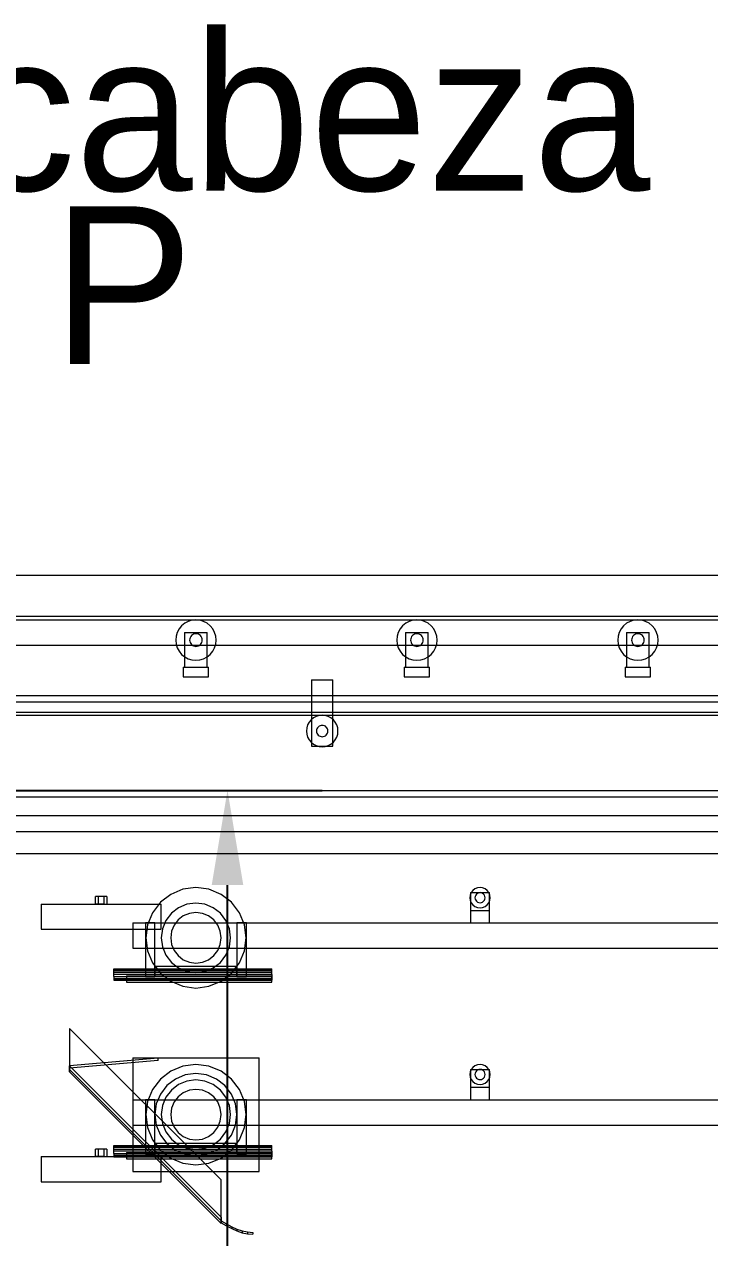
# Model space of a CAD drawing. Header units: millimetres. Extents: x -191664 to 191490, y -197311 to 10263.
# Drawn here: x 37895 to 38981, y 2292 to 4213 of the extents above; entities that cross this region are included whole.
import ezdxf

# ---------------------------------------------------------------- set-up
doc = ezdxf.new("R2010")
doc.units = ezdxf.units.MM
for name, color, linetype, lineweight in [('COTAS_O', 1, 'Continuous', 0), ('lateral_secador', 7, 'Continuous', 0), ('TEXTOS', 4, 'Continuous', 0)]:
    doc.layers.add(name, color=color, linetype=linetype, lineweight=lineweight)
doc.dimstyles.new('PLANTA_100', dxfattribs={"dimtxt": 250, "dimasz": 150, "dimexe": 150, "dimexo": 80, "dimgap": 100, "dimtad": 1, "dimtih": 1, "dimtoh": 1, "dimdec": 1, "dimdsep": 46, "dimcen": 0.09, "dimclrd": 1, "dimclre": 1, "dimclrt": 1, "dimadec": 0, "dimazin": 0, "dimtfac": 1, "dimtdec": 4, "dimtofl": 0, "dimtmove": 0, "dimatfit": 3, "dimfxl": 1, "dimtolj": 1, "dimtzin": 0, "dimarcsym": 0})

# ---------------------------------------------------------------- blocks, each defined once
blk = doc.blocks.new('*D20')
at = {"layer": 'COTAS_O', "color": 1, "lineweight": -2, "transparency": 16777216}
for p, q in [((37797.1, 3000), (38367.1, 3000)), ((38217.1, 150), (38217.1, 2850)), ((37797.1, 0), (38367.1, 0))]:
    blk.add_line(p, q, dxfattribs=at)
at = {"layer": 'COTAS_O', "color": 1, "transparency": 16777216}
for points in [[(38192.1, 2850), (38242.1, 2850), (38217.1, 3000)], [(38192.1, 150), (38242.1, 150), (38217.1, 0)]]:
    blk.add_solid(points, dxfattribs=at)
at = {"layer": 'Defpoints', "color": 0, "transparency": 16777216}
for p in [(37717.1, 3000), (38217.1, 3000), (37717.1, 0)]:
    blk.add_point(p, dxfattribs=at)

msp = doc.modelspace()

# ---------------------------------------------------------------- linework, layer by layer
at = {"layer": 'lateral_secador', "color": 253, "true_color": 0x97a8b0}
for p, q in [((37267.12, 3341), (40135, 3341)), ((37267.12, 3276), (40135, 3276))]:
    msp.add_line(p, q, dxfattribs=at)
at = {"layer": 'lateral_secador', "color": 139, "true_color": 0x345148}
for p, q in [((37217.12, 3276), (40185, 3276)), ((37217.12, 3270), (40185, 3270))]:
    msp.add_line(p, q, dxfattribs=at)
at = {"layer": 'lateral_secador', "color": 253, "true_color": 0xa8b4b9}
for p, q in [((38154.87, 3267.56), (38149.34, 3264.61)), ((38160.87, 3269.39), (38154.87, 3267.56)), ((38167.12, 3270), (38160.87, 3269.39)), ((38173.36, 3269.39), (38167.12, 3270)), ((38179.36, 3267.56), (38173.36, 3269.39)), ((38184.89, 3264.61), (38179.36, 3267.56)), ((38504.87, 3267.56), (38499.34, 3264.61)), ((38510.87, 3269.39), (38504.87, 3267.56)), ((38517.12, 3270), (38510.87, 3269.39)), ((38523.36, 3269.39), (38517.12, 3270)), ((38529.36, 3267.56), (38523.36, 3269.39)), ((38534.89, 3264.61), (38529.36, 3267.56)), ((38854.87, 3267.56), (38849.34, 3264.61)), ((38860.87, 3269.39), (38854.87, 3267.56)), ((38867.12, 3270), (38860.87, 3269.39)), ((38873.36, 3269.39), (38867.12, 3270)), ((38879.36, 3267.56), (38873.36, 3269.39)), ((38884.89, 3264.61), (38879.36, 3267.56)), ((38137.55, 3250.25), (38135.73, 3244.24)), ((38140.51, 3255.78), (38137.55, 3250.25)), ((38144.49, 3260.63), (38140.51, 3255.78)), ((38149.34, 3264.61), (38144.49, 3260.63)), ((38167.12, 3248), (38165.16, 3247.81)), ((38169.07, 3247.81), (38167.12, 3248)), ((38189.74, 3260.63), (38184.89, 3264.61)), ((38193.72, 3255.78), (38189.74, 3260.63)), ((38196.68, 3250.25), (38193.72, 3255.78)), ((38198.5, 3244.24), (38196.68, 3250.25)), ((38487.55, 3250.25), (38485.73, 3244.24)), ((38490.51, 3255.78), (38487.55, 3250.25)), ((38494.49, 3260.63), (38490.51, 3255.78)), ((38499.34, 3264.61), (38494.49, 3260.63)), ((38517.12, 3248), (38515.16, 3247.81)), ((38519.07, 3247.81), (38517.12, 3248)), ((38539.74, 3260.63), (38534.89, 3264.61)), ((38543.72, 3255.78), (38539.74, 3260.63)), ((38546.68, 3250.25), (38543.72, 3255.78)), ((38548.5, 3244.24), (38546.68, 3250.25)), ((38837.55, 3250.25), (38835.73, 3244.24)), ((38840.51, 3255.78), (38837.55, 3250.25)), ((38844.49, 3260.63), (38840.51, 3255.78)), ((38849.34, 3264.61), (38844.49, 3260.63)), ((38867.12, 3248), (38865.16, 3247.81)), ((38869.07, 3247.81), (38867.12, 3248)), ((38889.74, 3260.63), (38884.89, 3264.61)), ((38893.72, 3255.78), (38889.74, 3260.63)), ((38896.68, 3250.25), (38893.72, 3255.78)), ((38898.5, 3244.24), (38896.68, 3250.25)), ((38135.73, 3244.24), (38135.12, 3238)), ((38135.12, 3238), (38135.73, 3231.76)), ((38135.73, 3231.76), (38137.55, 3225.75)), ((38157.31, 3239.95), (38157.12, 3238)), ((38157.12, 3238), (38157.31, 3236.05)), ((38157.88, 3241.83), (38157.31, 3239.95)), ((38157.31, 3236.05), (38157.88, 3234.17)), ((38158.8, 3243.56), (38157.88, 3241.83)), ((38157.88, 3234.17), (38158.8, 3232.44)), ((38160.04, 3245.07), (38158.8, 3243.56)), ((38158.8, 3232.44), (38160.04, 3230.93)), ((38161.56, 3246.31), (38160.04, 3245.07)), ((38160.04, 3230.93), (38161.56, 3229.69)), ((38163.29, 3247.24), (38161.56, 3246.31)), ((38161.56, 3229.69), (38163.29, 3228.76)), ((38165.16, 3247.81), (38163.29, 3247.24)), ((38163.29, 3228.76), (38165.16, 3228.19)), ((38170.94, 3247.24), (38169.07, 3247.81)), ((38169.07, 3228.19), (38170.94, 3228.76)), ((38172.67, 3246.31), (38170.94, 3247.24)), ((38170.94, 3228.76), (38172.67, 3229.69)), ((38174.19, 3245.07), (38172.67, 3246.31)), ((38172.67, 3229.69), (38174.19, 3230.93)), ((38175.43, 3243.56), (38174.19, 3245.07)), ((38174.19, 3230.93), (38175.43, 3232.44)), ((38176.35, 3241.83), (38175.43, 3243.56)), ((38175.43, 3232.44), (38176.35, 3234.17)), ((38176.92, 3239.95), (38176.35, 3241.83)), ((38176.35, 3234.17), (38176.92, 3236.05)), ((38177.12, 3238), (38176.92, 3239.95)), ((38176.92, 3236.05), (38177.12, 3238)), ((38196.68, 3225.75), (38198.5, 3231.76)), ((38199.12, 3238), (38198.5, 3244.24)), ((38198.5, 3231.76), (38199.12, 3238)), ((38485.73, 3244.24), (38485.12, 3238)), ((38485.12, 3238), (38485.73, 3231.76)), ((38485.73, 3231.76), (38487.55, 3225.75)), ((38507.31, 3239.95), (38507.12, 3238)), ((38507.12, 3238), (38507.31, 3236.05)), ((38507.88, 3241.83), (38507.31, 3239.95)), ((38507.31, 3236.05), (38507.88, 3234.17)), ((38508.8, 3243.56), (38507.88, 3241.83)), ((38507.88, 3234.17), (38508.8, 3232.44)), ((38510.04, 3245.07), (38508.8, 3243.56)), ((38508.8, 3232.44), (38510.04, 3230.93)), ((38511.56, 3246.31), (38510.04, 3245.07)), ((38510.04, 3230.93), (38511.56, 3229.69)), ((38513.29, 3247.24), (38511.56, 3246.31)), ((38511.56, 3229.69), (38513.29, 3228.76)), ((38515.16, 3247.81), (38513.29, 3247.24)), ((38513.29, 3228.76), (38515.16, 3228.19)), ((38520.94, 3247.24), (38519.07, 3247.81)), ((38519.07, 3228.19), (38520.94, 3228.76)), ((38522.67, 3246.31), (38520.94, 3247.24)), ((38520.94, 3228.76), (38522.67, 3229.69)), ((38524.19, 3245.07), (38522.67, 3246.31)), ((38522.67, 3229.69), (38524.19, 3230.93)), ((38525.43, 3243.56), (38524.19, 3245.07)), ((38524.19, 3230.93), (38525.43, 3232.44)), ((38526.35, 3241.83), (38525.43, 3243.56)), ((38525.43, 3232.44), (38526.35, 3234.17)), ((38526.92, 3239.95), (38526.35, 3241.83)), ((38526.35, 3234.17), (38526.92, 3236.05)), ((38527.12, 3238), (38526.92, 3239.95)), ((38526.92, 3236.05), (38527.12, 3238)), ((38546.68, 3225.75), (38548.5, 3231.76)), ((38549.12, 3238), (38548.5, 3244.24)), ((38548.5, 3231.76), (38549.12, 3238)), ((38835.73, 3244.24), (38835.12, 3238)), ((38835.12, 3238), (38835.73, 3231.76)), ((38835.73, 3231.76), (38837.55, 3225.75)), ((38857.31, 3239.95), (38857.12, 3238)), ((38857.12, 3238), (38857.31, 3236.05)), ((38857.88, 3241.83), (38857.31, 3239.95)), ((38857.31, 3236.05), (38857.88, 3234.17)), ((38858.8, 3243.56), (38857.88, 3241.83)), ((38857.88, 3234.17), (38858.8, 3232.44)), ((38860.04, 3245.07), (38858.8, 3243.56)), ((38858.8, 3232.44), (38860.04, 3230.93)), ((38861.56, 3246.31), (38860.04, 3245.07)), ((38860.04, 3230.93), (38861.56, 3229.69)), ((38863.29, 3247.24), (38861.56, 3246.31)), ((38861.56, 3229.69), (38863.29, 3228.76)), ((38865.16, 3247.81), (38863.29, 3247.24)), ((38863.29, 3228.76), (38865.16, 3228.19)), ((38870.94, 3247.24), (38869.07, 3247.81)), ((38869.07, 3228.19), (38870.94, 3228.76)), ((38872.67, 3246.31), (38870.94, 3247.24)), ((38870.94, 3228.76), (38872.67, 3229.69)), ((38874.19, 3245.07), (38872.67, 3246.31)), ((38872.67, 3229.69), (38874.19, 3230.93)), ((38875.43, 3243.56), (38874.19, 3245.07)), ((38874.19, 3230.93), (38875.43, 3232.44)), ((38876.35, 3241.83), (38875.43, 3243.56)), ((38875.43, 3232.44), (38876.35, 3234.17)), ((38876.92, 3239.95), (38876.35, 3241.83)), ((38876.35, 3234.17), (38876.92, 3236.05)), ((38877.12, 3238), (38876.92, 3239.95)), ((38876.92, 3236.05), (38877.12, 3238)), ((38896.68, 3225.75), (38898.5, 3231.76)), ((38899.12, 3238), (38898.5, 3244.24)), ((38898.5, 3231.76), (38899.12, 3238)), ((38137.55, 3225.75), (38140.51, 3220.22)), ((38140.51, 3220.22), (38144.49, 3215.37)), ((38144.49, 3215.37), (38149.34, 3211.39)), ((38149.34, 3211.39), (38154.87, 3208.44)), ((38165.16, 3228.19), (38167.12, 3228)), ((38167.12, 3228), (38169.07, 3228.19)), ((38179.36, 3208.44), (38184.89, 3211.39)), ((38184.89, 3211.39), (38189.74, 3215.37)), ((38189.74, 3215.37), (38193.72, 3220.22)), ((38193.72, 3220.22), (38196.68, 3225.75)), ((38487.55, 3225.75), (38490.51, 3220.22)), ((38490.51, 3220.22), (38494.49, 3215.37)), ((38494.49, 3215.37), (38499.34, 3211.39)), ((38499.34, 3211.39), (38504.87, 3208.44)), ((38515.16, 3228.19), (38517.12, 3228)), ((38517.12, 3228), (38519.07, 3228.19)), ((38529.36, 3208.44), (38534.89, 3211.39)), ((38534.89, 3211.39), (38539.74, 3215.37)), ((38539.74, 3215.37), (38543.72, 3220.22)), ((38543.72, 3220.22), (38546.68, 3225.75)), ((38837.55, 3225.75), (38840.51, 3220.22)), ((38840.51, 3220.22), (38844.49, 3215.37)), ((38844.49, 3215.37), (38849.34, 3211.39)), ((38849.34, 3211.39), (38854.87, 3208.44)), ((38865.16, 3228.19), (38867.12, 3228)), ((38867.12, 3228), (38869.07, 3228.19)), ((38879.36, 3208.44), (38884.89, 3211.39)), ((38884.89, 3211.39), (38889.74, 3215.37)), ((38889.74, 3215.37), (38893.72, 3220.22)), ((38893.72, 3220.22), (38896.68, 3225.75)), ((38154.87, 3208.44), (38160.87, 3206.61)), ((38160.87, 3206.61), (38167.12, 3206)), ((38167.12, 3206), (38173.36, 3206.61)), ((38173.36, 3206.61), (38179.36, 3208.44)), ((38504.87, 3208.44), (38510.87, 3206.61)), ((38510.87, 3206.61), (38517.12, 3206)), ((38517.12, 3206), (38523.36, 3206.61)), ((38523.36, 3206.61), (38529.36, 3208.44)), ((38854.87, 3208.44), (38860.87, 3206.61)), ((38860.87, 3206.61), (38867.12, 3206)), ((38867.12, 3206), (38873.36, 3206.61)), ((38873.36, 3206.61), (38879.36, 3208.44)), ((38353.23, 3114.79), (38349.44, 3111.68)), ((38357.55, 3117.1), (38353.23, 3114.79)), ((38362.24, 3118.52), (38357.55, 3117.1)), ((38367.12, 3119), (38362.24, 3118.52)), ((38371.99, 3118.52), (38367.12, 3119)), ((38376.68, 3117.1), (38371.99, 3118.52)), ((38381.01, 3114.79), (38376.68, 3117.1)), ((38384.79, 3111.68), (38381.01, 3114.79)), ((38342.6, 3098.88), (38342.12, 3094)), ((38344.02, 3103.57), (38342.6, 3098.88)), ((38346.33, 3107.89), (38344.02, 3103.57)), ((38349.44, 3111.68), (38346.33, 3107.89)), ((38358.29, 3095.76), (38358.12, 3094)), ((38358.8, 3097.44), (38358.29, 3095.76)), ((38359.63, 3099), (38358.8, 3097.44)), ((38360.75, 3100.36), (38359.63, 3099)), ((38362.12, 3101.48), (38360.75, 3100.36)), ((38363.67, 3102.31), (38362.12, 3101.48)), ((38365.36, 3102.83), (38363.67, 3102.31)), ((38367.12, 3103), (38365.36, 3102.83)), ((38368.87, 3102.83), (38367.12, 3103)), ((38370.56, 3102.31), (38368.87, 3102.83)), ((38372.12, 3101.48), (38370.56, 3102.31)), ((38373.48, 3100.36), (38372.12, 3101.48)), ((38374.6, 3099), (38373.48, 3100.36)), ((38375.43, 3097.44), (38374.6, 3099)), ((38375.94, 3095.76), (38375.43, 3097.44)), ((38376.12, 3094), (38375.94, 3095.76)), ((38387.9, 3107.89), (38384.79, 3111.68)), ((38390.21, 3103.57), (38387.9, 3107.89)), ((38391.64, 3098.88), (38390.21, 3103.57)), ((38392.12, 3094), (38391.64, 3098.88)), ((38342.12, 3094), (38342.6, 3089.12)), ((38342.6, 3089.12), (38344.02, 3084.43)), ((38344.02, 3084.43), (38346.33, 3080.11)), ((38346.33, 3080.11), (38349.44, 3076.32)), ((38349.44, 3076.32), (38353.23, 3073.21)), ((38358.12, 3094), (38358.29, 3092.24)), ((38358.29, 3092.24), (38358.8, 3090.56)), ((38358.8, 3090.56), (38359.63, 3089)), ((38359.63, 3089), (38360.75, 3087.64)), ((38360.75, 3087.64), (38362.12, 3086.52)), ((38362.12, 3086.52), (38363.67, 3085.69)), ((38363.67, 3085.69), (38365.36, 3085.17)), ((38365.36, 3085.17), (38367.12, 3085)), ((38367.12, 3085), (38368.87, 3085.17)), ((38368.87, 3085.17), (38370.56, 3085.69)), ((38370.56, 3085.69), (38372.12, 3086.52)), ((38372.12, 3086.52), (38373.48, 3087.64)), ((38373.48, 3087.64), (38374.6, 3089)), ((38374.6, 3089), (38375.43, 3090.56)), ((38375.43, 3090.56), (38375.94, 3092.24)), ((38375.94, 3092.24), (38376.12, 3094)), ((38381.01, 3073.21), (38384.79, 3076.32)), ((38384.79, 3076.32), (38387.9, 3080.11)), ((38387.9, 3080.11), (38390.21, 3084.43)), ((38390.21, 3084.43), (38391.64, 3089.12)), ((38391.64, 3089.12), (38392.12, 3094)), ((38353.23, 3073.21), (38357.55, 3070.9)), ((38357.55, 3070.9), (38362.24, 3069.48)), ((38362.24, 3069.48), (38367.12, 3069)), ((38367.12, 3069), (38371.99, 3069.48)), ((38371.99, 3069.48), (38376.68, 3070.9)), ((38376.68, 3070.9), (38381.01, 3073.21))]:
    msp.add_line(p, q, dxfattribs=at)
at = {"layer": 'lateral_secador', "color": 253, "true_color": 0xa6b3ba}
for p, q in [((38149.12, 3250), (38185.12, 3250)), ((38149.12, 3250), (38149.12, 3195)), ((38185.12, 3195), (38185.12, 3250)), ((38499.12, 3250), (38535.12, 3250)), ((38499.12, 3250), (38499.12, 3195)), ((38535.12, 3195), (38535.12, 3250)), ((38849.12, 3250), (38885.12, 3250)), ((38849.12, 3250), (38849.12, 3195)), ((38885.12, 3195), (38885.12, 3250)), ((38147.12, 3195), (38187.12, 3195)), ((38147.12, 3195), (38147.12, 3180)), ((38149.12, 3195), (38185.12, 3195)), ((38187.12, 3180), (38187.12, 3195)), ((38497.12, 3195), (38537.12, 3195)), ((38497.12, 3195), (38497.12, 3180)), ((38499.12, 3195), (38535.12, 3195)), ((38537.12, 3180), (38537.12, 3195)), ((38847.12, 3195), (38887.12, 3195)), ((38847.12, 3195), (38847.12, 3180)), ((38849.12, 3195), (38885.12, 3195)), ((38887.12, 3180), (38887.12, 3195)), ((38147.12, 3180), (38187.12, 3180)), ((38350.12, 3175), (38384.12, 3175)), ((38350.12, 3175), (38350.12, 3070)), ((38384.12, 3070), (38384.12, 3175)), ((38497.12, 3180), (38537.12, 3180)), ((38847.12, 3180), (38887.12, 3180)), ((36967.12, 3140), (40467.12, 3140)), ((38350.12, 3070), (38384.12, 3070)), ((36967.12, 2990), (40467.12, 2990))]:
    msp.add_line(p, q, dxfattribs=at)
at = {"layer": 'lateral_secador', "color": 157, "true_color": 0x435b68}
for p, q in [((37617.12, 3230), (40285, 3230)), ((37617.12, 3150), (40285, 3150))]:
    msp.add_line(p, q, dxfattribs=at)
at = {"layer": 'lateral_secador', "color": 139, "true_color": 0x3a4e48}
for p, q in [((37217.12, 3124), (40185, 3124)), ((37217.12, 3119), (40185, 3119))]:
    msp.add_line(p, q, dxfattribs=at)
at = {"layer": 'lateral_secador', "color": 251, "true_color": 0x536a64}
for p, q in [((37717.12, 3000), (57717.12, 3000)), ((37717.12, 2900), (57717.12, 2900))]:
    msp.add_line(p, q, dxfattribs=at)
at = {"layer": 'lateral_secador', "color": 253, "true_color": 0xaab5b9}
for p, q in [((37732.12, 3000), (39117.12, 3000)), ((37732.12, 2960), (39117.12, 2960))]:
    msp.add_line(p, q, dxfattribs=at)
at = {"layer": 'lateral_secador', "color": 254, "true_color": 0xd8e0dc}
msp.add_line((37732.12, 2935), (39368.78, 2935), dxfattribs=at)
at = {"layer": 'lateral_secador', "color": 253, "true_color": 0xa4b0b5}
for p, q in [((38167.12, 2846), (38146.54, 2843.29)), ((38187.69, 2843.29), (38167.12, 2846)), ((38612.97, 2845.45), (38609.12, 2843.86)), ((38617.12, 2846), (38612.97, 2845.45)), ((38621.26, 2845.45), (38617.12, 2846)), ((38625.12, 2843.86), (38621.26, 2845.45)), ((38127.37, 2835.35), (38110.9, 2822.71)), ((38146.54, 2843.29), (38127.37, 2835.35)), ((38206.87, 2835.35), (38187.69, 2843.29)), ((38223.33, 2822.71), (38206.87, 2835.35)), ((38601.66, 2834.14), (38601.12, 2830)), ((38601.12, 2830), (38601.66, 2825.86)), ((38603.26, 2838), (38601.66, 2834.14)), ((38601.66, 2825.86), (38603.26, 2822)), ((38605.8, 2841.31), (38603.26, 2838)), ((38609.12, 2843.86), (38605.8, 2841.31)), ((38609.39, 2832.07), (38609.12, 2830)), ((38609.12, 2830), (38609.39, 2827.93)), ((38610.19, 2834), (38609.39, 2832.07)), ((38609.39, 2827.93), (38610.19, 2826)), ((38611.46, 2835.66), (38610.19, 2834)), ((38610.19, 2826), (38611.46, 2824.34)), ((38613.12, 2836.93), (38611.46, 2835.66)), ((38615.05, 2837.73), (38613.12, 2836.93)), ((38617.12, 2838), (38615.05, 2837.73)), ((38619.19, 2837.73), (38617.12, 2838)), ((38621.12, 2836.93), (38619.19, 2837.73)), ((38622.77, 2835.66), (38621.12, 2836.93)), ((38624.04, 2834), (38622.77, 2835.66)), ((38622.77, 2824.34), (38624.04, 2826)), ((38624.84, 2832.07), (38624.04, 2834)), ((38624.04, 2826), (38624.84, 2827.93)), ((38625.12, 2830), (38624.84, 2832.07)), ((38624.84, 2827.93), (38625.12, 2830)), ((38628.43, 2841.31), (38625.12, 2843.86)), ((38630.97, 2838), (38628.43, 2841.31)), ((38632.57, 2834.14), (38630.97, 2838)), ((38630.97, 2822), (38632.57, 2825.86)), ((38633.12, 2830), (38632.57, 2834.14)), ((38632.57, 2825.86), (38633.12, 2830)), ((38098.27, 2806.25), (38090.32, 2787.08)), ((38110.9, 2822.71), (38098.27, 2806.25)), ((38139.62, 2814.13), (38128.22, 2805.39)), ((38152.88, 2819.63), (38139.62, 2814.13)), ((38167.12, 2821.5), (38152.88, 2819.63)), ((38167.12, 2806.5), (38156.76, 2805.14)), ((38181.35, 2819.63), (38167.12, 2821.5)), ((38177.47, 2805.14), (38167.12, 2806.5)), ((38194.62, 2814.13), (38181.35, 2819.63)), ((38206.01, 2805.39), (38194.62, 2814.13)), ((38235.96, 2806.25), (38223.33, 2822.71)), ((38243.91, 2787.08), (38235.96, 2806.25)), ((38603.26, 2822), (38605.8, 2818.69)), ((38605.8, 2818.69), (38609.12, 2816.14)), ((38609.12, 2816.14), (38612.97, 2814.55)), ((38611.46, 2824.34), (38613.12, 2823.07)), ((38612.97, 2814.55), (38617.12, 2814)), ((38613.12, 2823.07), (38615.05, 2822.27)), ((38615.05, 2822.27), (38617.12, 2822)), ((38617.12, 2822), (38619.19, 2822.27)), ((38617.12, 2814), (38621.26, 2814.55)), ((38619.19, 2822.27), (38621.12, 2823.07)), ((38621.12, 2823.07), (38622.77, 2824.34)), ((38621.26, 2814.55), (38625.12, 2816.14)), ((38625.12, 2816.14), (38628.43, 2818.69)), ((38628.43, 2818.69), (38630.97, 2822)), ((38090.32, 2787.08), (38087.62, 2766.5)), ((38119.48, 2794), (38113.99, 2780.74)), ((38128.22, 2805.39), (38119.48, 2794)), ((38138.83, 2794.78), (38132.47, 2786.5)), ((38147.12, 2801.14), (38138.83, 2794.78)), ((38156.76, 2805.14), (38147.12, 2801.14)), ((38187.12, 2801.14), (38177.47, 2805.14)), ((38195.4, 2794.78), (38187.12, 2801.14)), ((38201.76, 2786.5), (38195.4, 2794.78)), ((38214.75, 2794), (38206.01, 2805.39)), ((38220.24, 2780.74), (38214.75, 2794)), ((38246.62, 2766.5), (38243.91, 2787.08)), ((38113.99, 2780.74), (38112.12, 2766.5)), ((38128.48, 2776.85), (38127.12, 2766.5)), ((38132.47, 2786.5), (38128.48, 2776.85)), ((38205.75, 2776.85), (38201.76, 2786.5)), ((38207.12, 2766.5), (38205.75, 2776.85)), ((38222.12, 2766.5), (38220.24, 2780.74)), ((38087.62, 2766.5), (38090.32, 2745.92)), ((38112.12, 2766.5), (38113.99, 2752.26)), ((38113.99, 2752.26), (38119.48, 2739)), ((38127.12, 2766.5), (38128.48, 2756.15)), ((38128.48, 2756.15), (38132.47, 2746.5)), ((38201.76, 2746.5), (38205.75, 2756.15)), ((38205.75, 2756.15), (38207.12, 2766.5)), ((38214.75, 2739), (38220.24, 2752.26)), ((38220.24, 2752.26), (38222.12, 2766.5)), ((38243.91, 2745.92), (38246.62, 2766.5)), ((38090.32, 2745.92), (38098.27, 2726.75)), ((38119.48, 2739), (38128.22, 2727.61)), ((38132.47, 2746.5), (38138.83, 2738.22)), ((38138.83, 2738.22), (38147.12, 2731.86)), ((38147.12, 2731.86), (38156.76, 2727.86)), ((38177.47, 2727.86), (38187.12, 2731.86)), ((38187.12, 2731.86), (38195.4, 2738.22)), ((38195.4, 2738.22), (38201.76, 2746.5)), ((38206.01, 2727.61), (38214.75, 2739)), ((38235.96, 2726.75), (38243.91, 2745.92)), ((38098.27, 2726.75), (38110.9, 2710.29)), ((38110.9, 2710.29), (38127.37, 2697.65)), ((38128.22, 2727.61), (38139.62, 2718.87)), ((38139.62, 2718.87), (38152.88, 2713.37)), ((38152.88, 2713.37), (38167.12, 2711.5)), ((38156.76, 2727.86), (38167.12, 2726.5)), ((38167.12, 2726.5), (38177.47, 2727.86)), ((38167.12, 2711.5), (38181.35, 2713.37)), ((38181.35, 2713.37), (38194.62, 2718.87)), ((38194.62, 2718.87), (38206.01, 2727.61)), ((38206.87, 2697.65), (38223.33, 2710.29)), ((38223.33, 2710.29), (38235.96, 2726.75)), ((38127.37, 2697.65), (38146.54, 2689.71)), ((38187.69, 2689.71), (38206.87, 2697.65)), ((38146.54, 2689.71), (38167.12, 2687)), ((38167.12, 2687), (38187.69, 2689.71)), ((38146.54, 2563.29), (38127.37, 2555.35)), ((38167.12, 2566), (38146.54, 2563.29)), ((38187.69, 2563.29), (38167.12, 2566)), ((38206.87, 2555.35), (38187.69, 2563.29)), ((38603.26, 2558), (38601.66, 2554.14)), ((38605.8, 2561.31), (38603.26, 2558)), ((38609.12, 2563.86), (38605.8, 2561.31)), ((38612.97, 2565.45), (38609.12, 2563.86)), ((38613.12, 2556.93), (38611.46, 2555.66)), ((38617.12, 2566), (38612.97, 2565.45)), ((38615.05, 2557.73), (38613.12, 2556.93)), ((38617.12, 2558), (38615.05, 2557.73)), ((38621.26, 2565.45), (38617.12, 2566)), ((38619.19, 2557.73), (38617.12, 2558)), ((38621.12, 2556.93), (38619.19, 2557.73)), ((38622.77, 2555.66), (38621.12, 2556.93)), ((38625.12, 2563.86), (38621.26, 2565.45)), ((38628.43, 2561.31), (38625.12, 2563.86)), ((38630.97, 2558), (38628.43, 2561.31)), ((38632.57, 2554.14), (38630.97, 2558)), ((38110.9, 2542.71), (38098.27, 2526.25)), ((38127.37, 2555.35), (38110.9, 2542.71)), ((38152.88, 2539.63), (38139.62, 2534.13)), ((38167.12, 2541.5), (38152.88, 2539.63)), ((38181.35, 2539.63), (38167.12, 2541.5)), ((38194.62, 2534.13), (38181.35, 2539.63)), ((38223.33, 2542.71), (38206.87, 2555.35)), ((38235.96, 2526.25), (38223.33, 2542.71)), ((38601.66, 2554.14), (38601.12, 2550)), ((38601.12, 2550), (38601.66, 2545.86)), ((38601.66, 2545.86), (38603.26, 2542)), ((38603.26, 2542), (38605.8, 2538.69)), ((38605.8, 2538.69), (38609.12, 2536.14)), ((38609.39, 2552.07), (38609.12, 2550)), ((38609.12, 2550), (38609.39, 2547.93)), ((38610.19, 2554), (38609.39, 2552.07)), ((38609.39, 2547.93), (38610.19, 2546)), ((38611.46, 2555.66), (38610.19, 2554)), ((38610.19, 2546), (38611.46, 2544.34)), ((38611.46, 2544.34), (38613.12, 2543.07)), ((38613.12, 2543.07), (38615.05, 2542.27)), ((38615.05, 2542.27), (38617.12, 2542)), ((38617.12, 2542), (38619.19, 2542.27)), ((38619.19, 2542.27), (38621.12, 2543.07)), ((38621.12, 2543.07), (38622.77, 2544.34)), ((38624.04, 2554), (38622.77, 2555.66)), ((38622.77, 2544.34), (38624.04, 2546)), ((38624.84, 2552.07), (38624.04, 2554)), ((38624.04, 2546), (38624.84, 2547.93)), ((38625.12, 2550), (38624.84, 2552.07)), ((38624.84, 2547.93), (38625.12, 2550)), ((38625.12, 2536.14), (38628.43, 2538.69)), ((38628.43, 2538.69), (38630.97, 2542)), ((38630.97, 2542), (38632.57, 2545.86)), ((38633.12, 2550), (38632.57, 2554.14)), ((38632.57, 2545.86), (38633.12, 2550)), ((38098.27, 2526.25), (38090.32, 2507.08)), ((38128.22, 2525.39), (38119.48, 2514)), ((38139.62, 2534.13), (38128.22, 2525.39)), ((38147.12, 2521.14), (38138.83, 2514.78)), ((38156.76, 2525.14), (38147.12, 2521.14)), ((38167.12, 2526.5), (38156.76, 2525.14)), ((38177.47, 2525.14), (38167.12, 2526.5)), ((38187.12, 2521.14), (38177.47, 2525.14)), ((38195.4, 2514.78), (38187.12, 2521.14)), ((38206.01, 2525.39), (38194.62, 2534.13)), ((38214.75, 2514), (38206.01, 2525.39)), ((38243.91, 2507.08), (38235.96, 2526.25)), ((38609.12, 2536.14), (38612.97, 2534.55)), ((38612.97, 2534.55), (38617.12, 2534)), ((38617.12, 2534), (38621.26, 2534.55)), ((38621.26, 2534.55), (38625.12, 2536.14)), ((38090.32, 2507.08), (38087.62, 2486.5)), ((38113.99, 2500.74), (38112.12, 2486.5)), ((38119.48, 2514), (38113.99, 2500.74)), ((38132.47, 2506.5), (38128.48, 2496.85)), ((38138.83, 2514.78), (38132.47, 2506.5)), ((38201.76, 2506.5), (38195.4, 2514.78)), ((38205.75, 2496.85), (38201.76, 2506.5)), ((38220.24, 2500.74), (38214.75, 2514)), ((38222.12, 2486.5), (38220.24, 2500.74)), ((38246.62, 2486.5), (38243.91, 2507.08)), ((38087.62, 2486.5), (38090.32, 2465.92)), ((38112.12, 2486.5), (38113.99, 2472.26)), ((38128.48, 2496.85), (38127.12, 2486.5)), ((38127.12, 2486.5), (38128.48, 2476.15)), ((38207.12, 2486.5), (38205.75, 2496.85)), ((38205.75, 2476.15), (38207.12, 2486.5)), ((38220.24, 2472.26), (38222.12, 2486.5)), ((38243.91, 2465.92), (38246.62, 2486.5)), ((38090.32, 2465.92), (38098.27, 2446.75)), ((38113.99, 2472.26), (38119.48, 2459)), ((38128.48, 2476.15), (38132.47, 2466.5)), ((38132.47, 2466.5), (38138.83, 2458.22)), ((38195.4, 2458.22), (38201.76, 2466.5)), ((38201.76, 2466.5), (38205.75, 2476.15)), ((38214.75, 2459), (38220.24, 2472.26)), ((38235.96, 2446.75), (38243.91, 2465.92)), ((38098.27, 2446.75), (38110.9, 2430.29)), ((38119.48, 2459), (38128.22, 2447.61)), ((38128.22, 2447.61), (38139.62, 2438.87)), ((38138.83, 2458.22), (38147.12, 2451.86)), ((38147.12, 2451.86), (38156.76, 2447.86)), ((38156.76, 2447.86), (38167.12, 2446.5)), ((38167.12, 2446.5), (38177.47, 2447.86)), ((38177.47, 2447.86), (38187.12, 2451.86)), ((38187.12, 2451.86), (38195.4, 2458.22)), ((38194.62, 2438.87), (38206.01, 2447.61)), ((38206.01, 2447.61), (38214.75, 2459)), ((38223.33, 2430.29), (38235.96, 2446.75)), ((38110.9, 2430.29), (38127.37, 2417.65)), ((38139.62, 2438.87), (38152.88, 2433.37)), ((38152.88, 2433.37), (38167.12, 2431.5)), ((38167.12, 2431.5), (38181.35, 2433.37)), ((38181.35, 2433.37), (38194.62, 2438.87)), ((38206.87, 2417.65), (38223.33, 2430.29)), ((38127.37, 2417.65), (38146.54, 2409.71)), ((38146.54, 2409.71), (38167.12, 2407)), ((38167.12, 2407), (38187.69, 2409.71)), ((38187.69, 2409.71), (38206.87, 2417.65))]:
    msp.add_line(p, q, dxfattribs=at)
at = {"layer": 'lateral_secador', "color": 43, "true_color": 0xe7bf45}
for p, q in [((38012.62, 2832), (38008.12, 2832)), ((38008.12, 2820), (38008.12, 2832)), ((38021.62, 2832), (38012.62, 2832)), ((38012.62, 2820), (38012.62, 2832)), ((38026.12, 2832), (38021.62, 2832)), ((38021.62, 2820), (38021.62, 2832)), ((38026.12, 2832), (38026.12, 2820)), ((38012.62, 2820), (38008.12, 2820)), ((38021.62, 2820), (38012.62, 2820)), ((38021.62, 2820), (38026.12, 2820)), ((38012.62, 2432), (38008.12, 2432)), ((38008.12, 2420), (38008.12, 2432)), ((38021.62, 2432), (38012.62, 2432)), ((38012.62, 2420), (38012.62, 2432)), ((38026.12, 2432), (38021.62, 2432)), ((38021.62, 2420), (38021.62, 2432)), ((38026.12, 2432), (38026.12, 2420)), ((38012.62, 2420), (38008.12, 2420)), ((38021.62, 2420), (38012.62, 2420)), ((38021.62, 2420), (38026.12, 2420))]:
    msp.add_line(p, q, dxfattribs=at)
at = {"layer": 'lateral_secador', "color": 8, "true_color": 0x617680}
for p, q in [((38602.12, 2838), (38632.12, 2838)), ((38602.12, 2838), (38602.12, 2810)), ((38632.12, 2810), (38632.12, 2838)), ((38602.12, 2810), (38632.12, 2810)), ((38602.12, 2810), (38602.12, 2790)), ((38632.12, 2790), (38632.12, 2810)), ((38067.12, 2790), (57367.12, 2790)), ((38067.12, 2790), (38067.12, 2750)), ((38087.12, 2790.5), (38102.12, 2790.5)), ((38087.12, 2790.5), (38087.12, 2704.5)), ((38102.12, 2704.5), (38102.12, 2790.5)), ((38232.12, 2790.5), (38247.12, 2790.5)), ((38232.12, 2790.5), (38232.12, 2704.5)), ((38247.12, 2704.5), (38247.12, 2790.5)), ((38602.12, 2790), (38632.12, 2790)), ((38067.12, 2750), (57367.12, 2750)), ((38102.12, 2721.5), (38232.12, 2721.5)), ((38102.12, 2721.5), (38102.12, 2706.5)), ((38232.12, 2706.5), (38232.12, 2721.5)), ((38057.12, 2706.5), (38287.12, 2706.5)), ((38057.12, 2706.5), (38057.12, 2696.5)), ((38057.12, 2696.5), (38287.12, 2696.5)), ((38087.12, 2704.5), (38102.12, 2704.5)), ((38102.12, 2706.5), (38232.12, 2706.5)), ((38232.12, 2704.5), (38247.12, 2704.5)), ((38287.12, 2696.5), (38287.12, 2706.5)), ((38602.12, 2558), (38632.12, 2558)), ((38602.12, 2558), (38602.12, 2530)), ((38632.12, 2530), (38632.12, 2558)), ((38602.12, 2530), (38632.12, 2530)), ((38602.12, 2530), (38602.12, 2510)), ((38632.12, 2510), (38632.12, 2530)), ((38067.12, 2510), (57367.12, 2510)), ((38067.12, 2510), (38067.12, 2470)), ((38087.12, 2510.5), (38102.12, 2510.5)), ((38087.12, 2510.5), (38087.12, 2424.5)), ((38102.12, 2424.5), (38102.12, 2510.5)), ((38232.12, 2510.5), (38247.12, 2510.5)), ((38232.12, 2510.5), (38232.12, 2424.5)), ((38247.12, 2424.5), (38247.12, 2510.5)), ((38602.12, 2510), (38632.12, 2510)), ((38067.12, 2470), (57367.12, 2470)), ((38102.12, 2441.5), (38232.12, 2441.5)), ((38102.12, 2441.5), (38102.12, 2426.5)), ((38232.12, 2426.5), (38232.12, 2441.5)), ((38057.12, 2426.5), (38287.12, 2426.5)), ((38057.12, 2426.5), (38057.12, 2416.5)), ((38087.12, 2424.5), (38102.12, 2424.5)), ((38102.12, 2426.5), (38232.12, 2426.5)), ((38232.12, 2424.5), (38247.12, 2424.5)), ((38287.12, 2416.5), (38287.12, 2426.5)), ((38057.12, 2416.5), (38287.12, 2416.5))]:
    msp.add_line(p, q, dxfattribs=at)
at = {"layer": 'lateral_secador', "color": 142, "true_color": 0x159eb4}
for p, q in [((37922.12, 2820), (38112.12, 2820)), ((37922.12, 2820), (37922.12, 2780)), ((38112.12, 2780), (38112.12, 2820)), ((37922.12, 2780), (38112.12, 2780)), ((37922.12, 2420), (38112.12, 2420)), ((37922.12, 2420), (37922.12, 2380)), ((38112.12, 2380), (38112.12, 2420)), ((37922.12, 2380), (38112.12, 2380))]:
    msp.add_line(p, q, dxfattribs=at)
at = {"layer": 'lateral_secador', "color": 9, "true_color": 0xb2bdc0}
for p, q in [((38037.12, 2716.81), (38037.12, 2717.5)), ((38037.12, 2717.5), (38287.12, 2717.5)), ((38037.12, 2714.86), (38037.12, 2716.81)), ((38037.12, 2716.81), (38287.12, 2716.81)), ((38037.12, 2711.94), (38037.12, 2714.86)), ((38037.12, 2714.86), (38287.12, 2714.86)), ((38037.12, 2708.5), (38037.12, 2711.94)), ((38037.12, 2711.94), (38287.12, 2711.94)), ((38287.12, 2716.81), (38287.12, 2717.5)), ((38287.12, 2714.86), (38287.12, 2716.81)), ((38287.12, 2711.94), (38287.12, 2714.86)), ((38287.12, 2708.5), (38287.12, 2711.94)), ((38037.12, 2705.06), (38037.12, 2708.5)), ((38287.12, 2708.5), (38037.12, 2708.5)), ((38037.12, 2705.06), (38037.12, 2702.14)), ((38037.12, 2705.06), (38287.12, 2705.06)), ((38037.12, 2702.14), (38037.12, 2700.19)), ((38037.12, 2702.14), (38287.12, 2702.14)), ((38037.12, 2700.19), (38037.12, 2699.5)), ((38037.12, 2700.19), (38287.12, 2700.19)), ((38037.12, 2699.5), (38287.12, 2699.5)), ((38287.12, 2708.5), (38287.12, 2705.06)), ((38287.12, 2705.06), (38287.12, 2702.14)), ((38287.12, 2702.14), (38287.12, 2700.19)), ((38287.12, 2700.19), (38287.12, 2699.5)), ((38037.12, 2436.81), (38037.12, 2437.5)), ((38037.12, 2437.5), (38287.12, 2437.5)), ((38037.12, 2434.86), (38037.12, 2436.81)), ((38037.12, 2436.81), (38287.12, 2436.81)), ((38037.12, 2431.94), (38037.12, 2434.86)), ((38037.12, 2434.86), (38287.12, 2434.86)), ((38037.12, 2428.5), (38037.12, 2431.94)), ((38037.12, 2431.94), (38287.12, 2431.94)), ((38037.12, 2425.06), (38037.12, 2428.5)), ((38287.12, 2428.5), (38037.12, 2428.5)), ((38037.12, 2425.06), (38037.12, 2422.14)), ((38037.12, 2425.06), (38287.12, 2425.06)), ((38037.12, 2422.14), (38037.12, 2420.19)), ((38037.12, 2422.14), (38287.12, 2422.14)), ((38287.12, 2436.81), (38287.12, 2437.5)), ((38287.12, 2434.86), (38287.12, 2436.81)), ((38287.12, 2431.94), (38287.12, 2434.86)), ((38287.12, 2428.5), (38287.12, 2431.94)), ((38287.12, 2428.5), (38287.12, 2425.06)), ((38287.12, 2425.06), (38287.12, 2422.14)), ((38287.12, 2422.14), (38287.12, 2420.19)), ((38037.12, 2420.19), (38037.12, 2419.5)), ((38037.12, 2420.19), (38287.12, 2420.19)), ((38037.12, 2419.5), (38287.12, 2419.5)), ((38287.12, 2420.19), (38287.12, 2419.5))]:
    msp.add_line(p, q, dxfattribs=at)
at = {"layer": 'lateral_secador', "color": 253, "true_color": 0xa8b3b5}
for p, q in [((38207.12, 2383), (37967.12, 2623)), ((37967.12, 2623), (37967.12, 2554)), ((38107.12, 2576), (37967.12, 2564)), ((38107.12, 2572), (38107.12, 2576)), ((38107.12, 2572), (37967.12, 2560)), ((37967.12, 2564), (37967.12, 2560)), ((37967.12, 2558), (38207.12, 2318)), ((37967.12, 2554), (37967.12, 2558)), ((37967.12, 2554), (38207.12, 2314)), ((38207.12, 2314), (38207.12, 2383)), ((38207.12, 2318), (38207.12, 2314))]:
    msp.add_line(p, q, dxfattribs=at)
at = {"layer": 'lateral_secador', "color": 33, "true_color": 0xb7a252}
for p, q in [((38067.12, 2576.5), (38267.12, 2576.5)), ((38067.12, 2576.5), (38067.12, 2396.5)), ((38267.12, 2396.5), (38267.12, 2576.5)), ((38067.12, 2396.5), (38267.12, 2396.5))]:
    msp.add_line(p, q, dxfattribs=at)
at = {"layer": 'lateral_secador', "color": 254, "true_color": 0xd2d7cc}
for p, q in [((37967.12, 2564), (38207.12, 2324)), ((37967.12, 2558), (37967.12, 2564)), ((38207.12, 2324), (38207.12, 2318))]:
    msp.add_line(p, q, dxfattribs=at)
at = {"layer": 'lateral_secador', "color": 55, "true_color": 0xb2a258}
for p, q in [((38134.62, 2542.79), (38121.15, 2532.46)), ((38150.29, 2549.29), (38134.62, 2542.79)), ((38167.12, 2551.5), (38150.29, 2549.29)), ((38183.94, 2549.29), (38167.12, 2551.5)), ((38199.62, 2542.79), (38183.94, 2549.29)), ((38213.08, 2532.46), (38199.62, 2542.79)), ((38110.82, 2519), (38104.33, 2503.32)), ((38121.15, 2532.46), (38110.82, 2519)), ((38223.41, 2519), (38213.08, 2532.46)), ((38229.9, 2503.32), (38223.41, 2519)), ((38104.33, 2503.32), (38102.12, 2486.5)), ((38232.12, 2486.5), (38229.9, 2503.32)), ((38102.12, 2486.5), (38104.33, 2469.68)), ((38229.9, 2469.68), (38232.12, 2486.5)), ((38104.33, 2469.68), (38110.82, 2454)), ((38223.41, 2454), (38229.9, 2469.68)), ((38110.82, 2454), (38121.15, 2440.54)), ((38213.08, 2440.54), (38223.41, 2454)), ((38121.15, 2440.54), (38134.62, 2430.21)), ((38134.62, 2430.21), (38150.29, 2423.71)), ((38150.29, 2423.71), (38167.12, 2421.5)), ((38167.12, 2421.5), (38183.94, 2423.71)), ((38183.94, 2423.71), (38199.62, 2430.21)), ((38199.62, 2430.21), (38213.08, 2440.54))]:
    msp.add_line(p, q, dxfattribs=at)
at = {"layer": 'lateral_secador', "color": 9, "true_color": 0xc7cdbf}
for p, q in [((38207.12, 2318), (38215.45, 2313.34)), ((38207.12, 2315), (38207.12, 2318)), ((38207.12, 2315), (38215.45, 2310.34)), ((38215.45, 2313.34), (38215.45, 2310.34)), ((38215.45, 2313.34), (38223.78, 2309)), ((38215.45, 2310.34), (38223.78, 2306)), ((38223.78, 2309), (38223.78, 2306)), ((38223.78, 2309), (38232.12, 2305.27)), ((38223.78, 2306), (38232.12, 2302.27)), ((38232.12, 2305.27), (38232.12, 2302.27)), ((38232.12, 2305.27), (38240.45, 2302.41)), ((38232.12, 2302.27), (38240.45, 2299.41)), ((38240.45, 2302.41), (38240.45, 2299.41)), ((38240.45, 2302.41), (38248.78, 2300.61)), ((38240.45, 2299.41), (38248.78, 2297.61)), ((38248.78, 2300.61), (38248.78, 2297.61)), ((38248.78, 2300.61), (38257.12, 2300)), ((38248.78, 2297.61), (38257.12, 2297)), ((38257.12, 2300), (38257.12, 2297))]:
    msp.add_line(p, q, dxfattribs=at)

# ---------------------------------------------------------------- texts
at = {"layer": 'TEXTOS'}
for s, p in [('C03 / cabeza', (36917.12, 3950)), ('C03 / 15.6 grados P / exterior 10040.0 P', (32178.89, 3675))]:
    msp.add_text(s, height=250, dxfattribs=at).set_placement(p)

# ---------------------------------------------------------------- dimensions: what is measured, and where the dimension line sits
at = {"layer": 'COTAS_O'}
dim = msp.add_aligned_dim(p1=(37717.12, 0), p2=(37717.12, 3000), distance=-500, text='<> O', dimstyle='PLANTA_100', dxfattribs=at)
dim.commit()
dim.dimension.update_dxf_attribs({"geometry": '*D20', "text_midpoint": (38217.12, 1500)})

doc.saveas('drawing.dxf')
